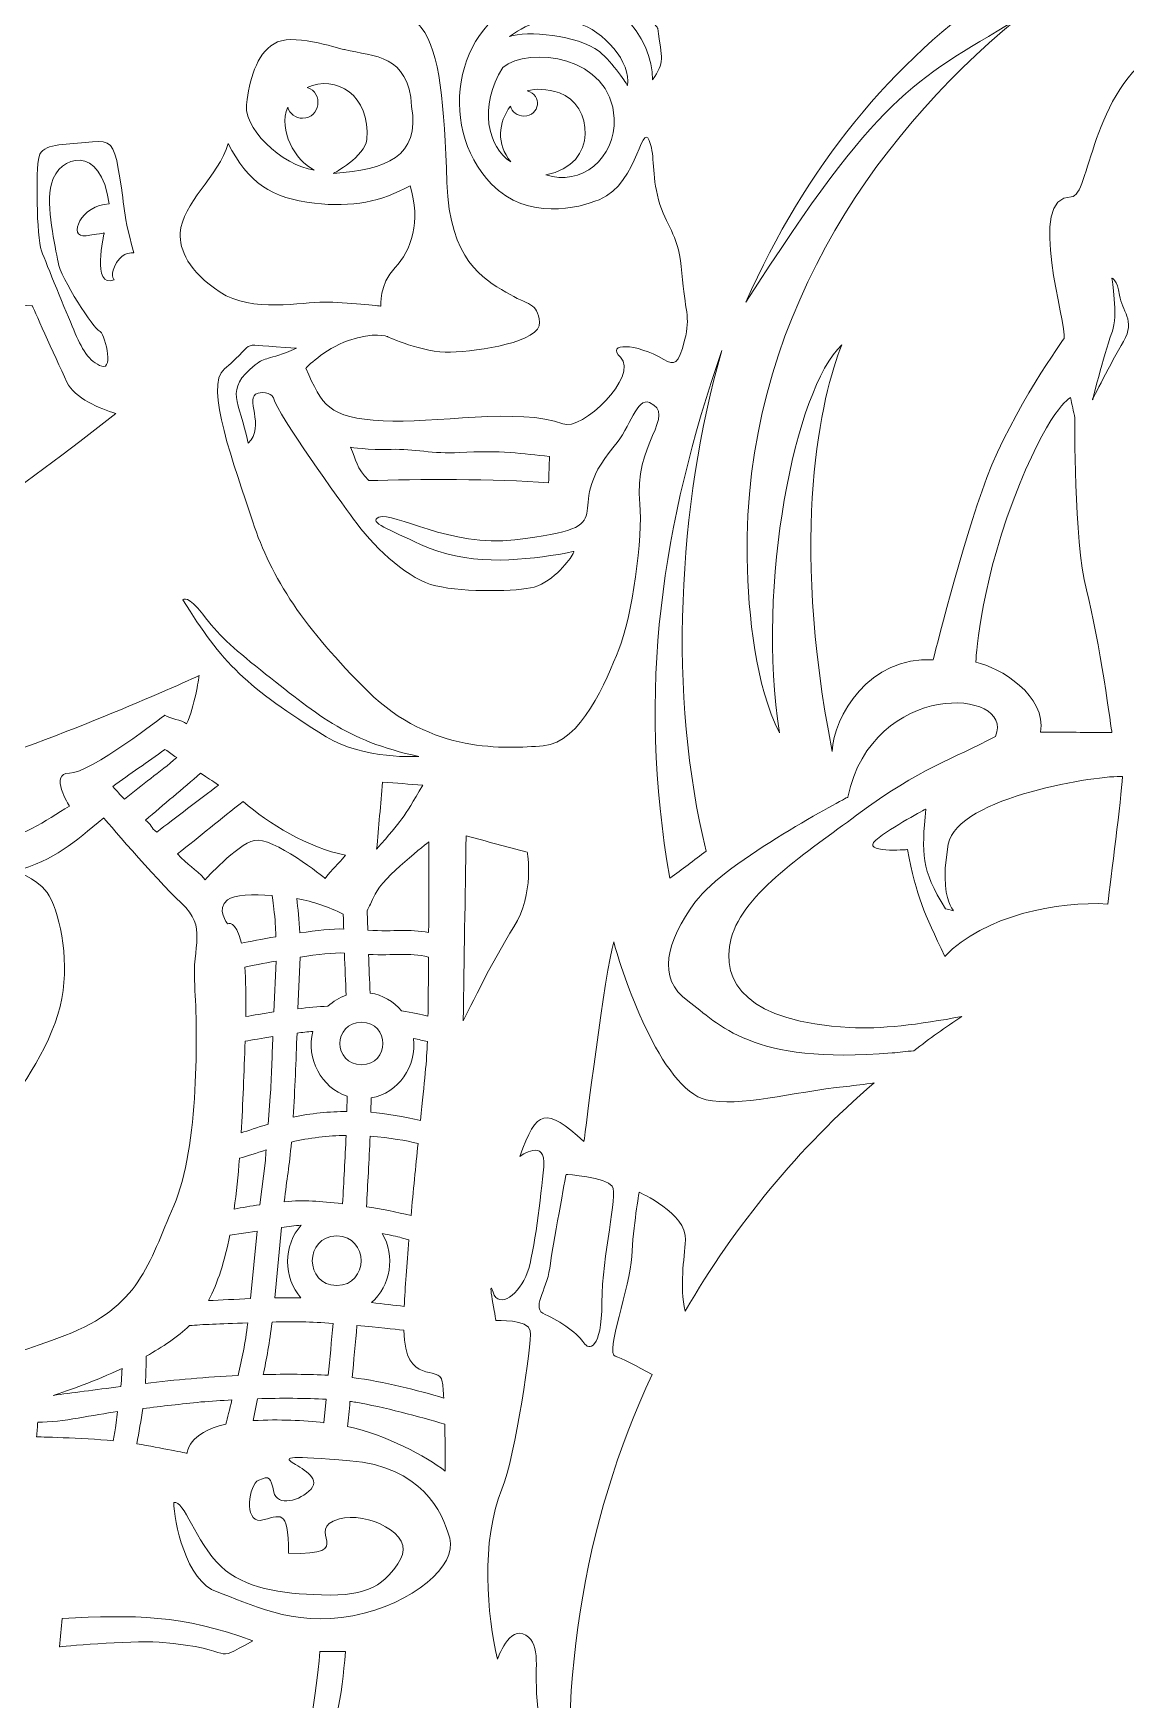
# Model space of a CAD drawing. Header units: inches. Extents: x 50 to 350, y -350 to -50.
# Drawn here: x 118.6 to 181.6, y -197.3 to -101.1 of the extents above; entities that cross this region are included whole.
import ezdxf

# ---------------------------------------------------------------- set-up
doc = ezdxf.new("R2010")
doc.units = ezdxf.units.IN
doc.header["$MEASUREMENT"] = 0
doc.layers.add('Layer 1', color=7, linetype='Continuous')

msp = doc.modelspace()

# ---------------------------------------------------------------- linework, layer by layer
at = {"layer": 'Layer 1', "lineweight": 0}
for points, knots in [([(350.001, -200), (350.001, -282.843), (282.843, -350.001), (200, -350.001), (117.158, -350.001), (50, -282.843), (50, -200), (50, -117.158), (117.158, -50), (200, -50), (282.843, -50), (350.001, -117.158), (350.001, -200)], [0, 0, 0, 0, 1, 1, 1, 2, 2, 2, 3, 3, 3, 4, 4, 4, 4]), ([(320.411, -122.268), (325.828, -122.268), (330.222, -126.99), (330.222, -132.811), (330.222, -137.591), (327.26, -141.628), (323.201, -142.92), (322.198, -145.036), (321.827, -146.287), (321.353, -147.726), (325.297, -148.286), (327.494, -148.286), (327.494, -148.286), (327.321, -150.582), (327.15, -152.879), (326.977, -155.175), (326.977, -155.175), (323.875, -154.754), (320.217, -154.077), (317.389, -168.073), (330.047, -175.517), (322.285, -187.649), (330.547, -195.985), (339.351, -213.693), (346.107, -229.363), (345.009, -234.853), (343.303, -236.687), (339.087, -240.176), (339.087, -240.176), (338.57, -243.963), (338.398, -247.319), (338.085, -253.433), (336.941, -259.108), (334.295, -264.596), (331.557, -270.277), (328.481, -275.73), (325.059, -280.999), (324.94, -278.994), (324.646, -277.055), (324.542, -276.065), (324.37, -274.429), (323.423, -275.376), (321.272, -276.581), (319.12, -277.785), (319.464, -278.216), (319.464, -278.216), (319.464, -278.216), (319.55, -281.572), (319.378, -288.027), (319.367, -288.451), (319.382, -288.802), (319.418, -289.093), (292.267, -325.414), (248.93, -348.932), (200.104, -348.932), (131.182, -348.932), (73.191, -302.075), (56.232, -238.489), (59.638, -233.878), (67.193, -226.172), (69.598, -226.601), (68.374, -223.839), (65.854, -215.648), (66.177, -209.528), (64.674, -206.102), (62.79, -204.965), (62.364, -202.535), (64.052, -201.874), (65.929, -202.198), (69.455, -202.499), (72.069, -196.426), (76.895, -191.827), (77.937, -191.343), (76.388, -188.587), (72.082, -185.832), (76.388, -174.292), (80.22, -164.023), (84.733, -156.754), (85.195, -148.116), (79.579, -148.152), (76.388, -148.63), (76.388, -148.63), (75.814, -145.588), (75.24, -142.545), (74.665, -139.502), (74.665, -139.502), (78.301, -141.082), (84.783, -140.834), (84.557, -139.074), (84.285, -137.604), (84.004, -136.391), (78.807, -136.144), (74.665, -131.887), (74.665, -126.672), (74.665, -121.298), (79.062, -116.941), (84.481, -116.941), (94.709, -116.941), (98.048, -130.593), (89.046, -135.288), (89.021, -136.746), (89.007, -138.563), (89.036, -140.434), (101.386, -138.61), (112.235, -131.75), (123.33, -123.028), (122.449, -122.752), (120.941, -122.14), (120.507, -121.211), (119.773, -119.639), (118.515, -116.808), (118.515, -116.808), (116.768, -116.669), (115.365, -116.615), (113.618, -116.475), (113.618, -116.475), (112.046, -117.733), (111.102, -117.418), (110.167, -117.107), (108.812, -115.741), (107.119, -115.322), (107.119, -115.322), (104.708, -115.112), (104.079, -114.798), (103.3, -114.408), (102.573, -112.711), (101.458, -112.282), (101.458, -112.282), (98.943, -111.967), (98.733, -111.339), (98.523, -110.71), (98.208, -108.194), (98.208, -108.194), (98.208, -108.194), (94.758, -104.841), (95.806, -104.002), (96.855, -103.164), (98.733, -103.267), (98.733, -103.267), (99.152, -102.533), (99.571, -101.8), (99.991, -101.066), (99.571, -100.092), (96.874, -94.937), (103.24, -96.558), (103.904, -95.894), (104.568, -95.23), (105.232, -94.566), (104.227, -88.901), (107.851, -89.87), (109.32, -89.849), (110.578, -88.941), (111.836, -88.032), (113.094, -87.124), (113.599, -82.681), (119.716, -84.242), (119.559, -84.137), (119.794, -83.981), (120.029, -83.824), (120.264, -83.667), (119.877, -83.332), (116.325, -82.538), (114.836, -83.272), (117.946, -80.197), (118.811, -79.162), (121.375, -76.117), (123.508, -73.584), (126.26, -70.29), (130.009, -68.648), (133.057, -67.312), (136.573, -70.036), (137.938, -71.19), (140.174, -70.422), (142.41, -69.653), (144.647, -68.884), (145.922, -65.908), (148.364, -66.107), (146.533, -68.36), (147.547, -68.15), (148.56, -67.941), (149.573, -67.731), (151.15, -65.152), (152.439, -66.167), (151.356, -67.521), (152.159, -67.487), (152.963, -67.452), (153.766, -67.416), (153.766, -67.416), (154.5, -66.788), (155.129, -66.997), (155.758, -67.207), (155.024, -67.836), (155.024, -67.836), (158.899, -68.678), (161.986, -72.309), (161.724, -78.332), (161.599, -81.215), (161.896, -83.273), (161.681, -85.13), (162.197, -84.456), (162.358, -84.23), (162.776, -83.632), (171.216, -71.576), (186.784, -59.761), (205.73, -59.934), (226.07, -60.119), (228.808, -60.967), (249.647, -77.845), (254.066, -81.424), (257.926, -85.561), (261.401, -89.944), (261.847, -89.205), (262.661, -88.14), (264.134, -86.63), (267.973, -82.69), (271.933, -81.753), (275.519, -81.107), (281.48, -80.033), (289.979, -81.324), (294.194, -85.588), (296.236, -87.654), (298.761, -92.681), (299.24, -94.675), (299.912, -97.473), (302.669, -101.005), (301.963, -102.993), (306.277, -110.169), (304.107, -108.027), (303.928, -111.502), (303.841, -113.184), (302.92, -116.36), (301.597, -117.285), (300.273, -118.21), (299.53, -117.808), (299.933, -118.463), (300.336, -119.117), (299.131, -120.057), (297.764, -121.339), (296.607, -122.424), (294.448, -123.275), (293.81, -123.511), (294.198, -124.262), (294.255, -124.702), (296.512, -124.654), (298.532, -124.611), (299.349, -124.267), (298.919, -125.169), (298.489, -126.072), (297.113, -128.952), (296.082, -129.769), (295.051, -130.585), (295.266, -131.746), (294.621, -131.531), (293.976, -131.316), (292.515, -129.253), (292.945, -130.413), (293.366, -131.552), (292.795, -131.615), (293.91, -133.686), (306.161, -141.595), (312.959, -145.744), (317.891, -147.09), (318.202, -145.937), (318.378, -144.393), (318.241, -143.095), (313.867, -142.033), (310.599, -137.832), (310.599, -132.811), (310.599, -126.99), (314.993, -122.268), (320.411, -122.268), (320.411, -122.268), (320.411, -122.268), (320.411, -122.268)], [0, 0, 0, 0, 1, 1, 1, 2, 2, 2, 3, 3, 3, 4, 4, 4, 5, 5, 5, 6, 6, 6, 7, 7, 7, 8, 8, 8, 9, 9, 9, 10, 10, 10, 11, 11, 11, 12, 12, 12, 13, 13, 13, 14, 14, 14, 15, 15, 15, 16, 16, 16, 17, 17, 17, 18, 18, 18, 19, 19, 19, 20, 20, 20, 21, 21, 21, 22, 22, 22, 23, 23, 23, 24, 24, 24, 25, 25, 25, 26, 26, 26, 27, 27, 27, 28, 28, 28, 29, 29, 29, 30, 30, 30, 31, 31, 31, 32, 32, 32, 33, 33, 33, 34, 34, 34, 35, 35, 35, 36, 36, 36, 37, 37, 37, 38, 38, 38, 39, 39, 39, 40, 40, 40, 41, 41, 41, 42, 42, 42, 43, 43, 43, 44, 44, 44, 45, 45, 45, 46, 46, 46, 47, 47, 47, 48, 48, 48, 49, 49, 49, 50, 50, 50, 51, 51, 51, 52, 52, 52, 53, 53, 53, 54, 54, 54, 55, 55, 55, 56, 56, 56, 57, 57, 57, 58, 58, 58, 59, 59, 59, 60, 60, 60, 61, 61, 61, 62, 62, 62, 63, 63, 63, 64, 64, 64, 65, 65, 65, 66, 66, 66, 67, 67, 67, 68, 68, 68, 69, 69, 69, 70, 70, 70, 71, 71, 71, 72, 72, 72, 73, 73, 73, 74, 74, 74, 75, 75, 75, 76, 76, 76, 77, 77, 77, 78, 78, 78, 79, 79, 79, 80, 80, 80, 81, 81, 81, 82, 82, 82, 83, 83, 83, 84, 84, 84, 85, 85, 85, 86, 86, 86, 87, 87, 87, 88, 88, 88, 89, 89, 89, 90, 90, 90, 91, 91, 91, 91]), ([(148.828, -89.851), (150.556, -90.113), (150.66, -90.846), (151.655, -92.312), (152.65, -93.778), (152.65, -94.772), (153.487, -95.715), (154.325, -96.657), (154.744, -97.599), (154.744, -97.599), (154.674, -98.018), (154.776, -97.749), (154.706, -98.168), (154.706, -98.168), (153.97, -97.413), (152.818, -96.209), (151.666, -95.004), (148.88, -94.511), (147.938, -94.772), (146.995, -95.034), (145.216, -95.558), (144.902, -95.767), (144.587, -95.977), (144.483, -97.285), (145.268, -97.076), (146.053, -96.867), (147.319, -96.993), (148.419, -97.045), (149.518, -97.098), (151.027, -97.24), (152.336, -98.34), (153.644, -99.439), (154.611, -100.797), (154.611, -100.797), (154.855, -102.581), (155.012, -102.737), (154.308, -103.77), (154.311, -101.38), (152.05, -98.021), (147.741, -98.935), (142.941, -99.953), (141.723, -106.388), (145.018, -109.785), (147.101, -111.932), (150.038, -111.172), (151.227, -110.685), (153.586, -109.721), (153.678, -105.69), (154.21, -107.554), (154.42, -108.286), (154.263, -109.49), (154.734, -110.957), (155.206, -112.422), (155.843, -112.729), (156, -114.928), (156.157, -117.127), (156.524, -117.389), (156.157, -118.802), (155.791, -120.216), (155.581, -120.268), (154.953, -119.902), (153.32, -118.949), (151.604, -118.938), (152.448, -119.782), (153.538, -120.872), (150.233, -124.068), (149.125, -123.625), (146.696, -122.653), (141.537, -123.623), (138.765, -123.456), (135.538, -123.262), (135.258, -122.565), (134.301, -120.413), (134.301, -120.413), (135.3, -119.335), (136.766, -118.812), (138.231, -118.288), (139.014, -118.589), (139.014, -118.589), (139.014, -118.589), (141.027, -119.535), (142.65, -119.483), (144.273, -119.431), (147.886, -118.907), (147.781, -117.755), (147.676, -116.603), (147.153, -116.813), (145.844, -116.027), (144.535, -115.242), (142.598, -114.195), (142.441, -109.693), (142.284, -105.191), (142.061, -102.171), (140.962, -100.758), (138.907, -98.116), (136.85, -97.134), (134.027, -98.264), (133.242, -98.578), (132.823, -98.944), (132.823, -98.944), (133.222, -97.028), (135.278, -97.363), (136.944, -95.244), (137.52, -94.511), (137.677, -94.196), (138.358, -94.301), (139.038, -94.406), (139.718, -95.191), (140.242, -95.139), (140.765, -95.087), (141.289, -93.883), (140.242, -93.464), (138.47, -92.755), (135.067, -91.638), (133.279, -92.731), (132.337, -93.307), (131.185, -94.092), (131.185, -94.092), (131.185, -94.092), (129.981, -94.144), (130.714, -92.888), (131.447, -91.631), (131.08, -90.794), (132.128, -90.794), (133.174, -90.794), (134.169, -90.479), (136.473, -91.212), (138.776, -91.945), (139.509, -92.574), (141.499, -92.26), (144.749, -91.746), (146.769, -90.099), (148.828, -89.851), (148.828, -89.851), (148.828, -89.851), (148.828, -89.851)], [0, 0, 0, 0, 1, 1, 1, 2, 2, 2, 3, 3, 3, 4, 4, 4, 5, 5, 5, 6, 6, 6, 7, 7, 7, 8, 8, 8, 9, 9, 9, 10, 10, 10, 11, 11, 11, 12, 12, 12, 13, 13, 13, 14, 14, 14, 15, 15, 15, 16, 16, 16, 17, 17, 17, 18, 18, 18, 19, 19, 19, 20, 20, 20, 21, 21, 21, 22, 22, 22, 23, 23, 23, 24, 24, 24, 25, 25, 25, 26, 26, 26, 27, 27, 27, 28, 28, 28, 29, 29, 29, 30, 30, 30, 31, 31, 31, 32, 32, 32, 33, 33, 33, 34, 34, 34, 35, 35, 35, 36, 36, 36, 37, 37, 37, 38, 38, 38, 39, 39, 39, 40, 40, 40, 41, 41, 41, 42, 42, 42, 43, 43, 43, 44, 44, 44, 45, 45, 45, 45]), ([(159.696, -116.593), (166.545, -101.059), (179.779, -91.905), (196.417, -92.093), (216.351, -92.318), (233.721, -107.734), (239.757, -128.617), (237.507, -127.415), (236.651, -127.349), (234.676, -127.8), (233.156, -117.488), (226.009, -107.522), (217.626, -102.606), (217.626, -102.606), (215.177, -100.884), (219.807, -105.107), (225.116, -109.952), (231.849, -119.889), (231.742, -129.881), (229.996, -129.893), (228.027, -131.144), (226.114, -133.468), (224.941, -133.889), (225.574, -133.535), (224.4, -133.957), (224.4, -133.957), (223.764, -132.785), (223.257, -131.605), (222.751, -130.426), (221.597, -128.343), (218.606, -128.571), (215.615, -128.797), (214.428, -129.604), (214.428, -129.604), (214.428, -129.604), (214.149, -125.727), (213.786, -123.376), (213.259, -119.968), (212.322, -117.832), (212.579, -115.313), (212.65, -114.621), (212.65, -106.264), (210.197, -107.595), (210.197, -107.595), (210.219, -105.64), (210.101, -104.596), (209.982, -103.551), (210.394, -101.601), (209.102, -100.934), (207.81, -100.268), (203.952, -100.591), (203.952, -100.591), (202.532, -98.4), (198.272, -98.298), (193.709, -98.65), (189.288, -98.991), (186.642, -100.182), (183.633, -101.972), (179.575, -104.389), (179.541, -110.53), (178.47, -110.518), (175.819, -110.488), (178.252, -117.964), (178.059, -118.69), (178.059, -118.69), (175.071, -122.827), (173.598, -126.721), (172.125, -130.615), (170.501, -137.246), (170.501, -137.246), (166.831, -136.988), (164.715, -140.546), (164.672, -142.523), (162.177, -129.838), (164.052, -121.994), (165.222, -119.06), (162.516, -121.635), (160.286, -132.924), (161.624, -141.46), (160.263, -138.74), (159.824, -134.749), (159.765, -131.357), (159.536, -118.046), (166.869, -107.208), (175.295, -100.302), (169.199, -103.953), (167.429, -104.561), (159.696, -116.593), (159.696, -116.593), (159.696, -116.593), (159.696, -116.593)], [0, 0, 0, 0, 1, 1, 1, 2, 2, 2, 3, 3, 3, 4, 4, 4, 5, 5, 5, 6, 6, 6, 7, 7, 7, 8, 8, 8, 9, 9, 9, 10, 10, 10, 11, 11, 11, 12, 12, 12, 13, 13, 13, 14, 14, 14, 15, 15, 15, 16, 16, 16, 17, 17, 17, 18, 18, 18, 19, 19, 19, 20, 20, 20, 21, 21, 21, 22, 22, 22, 23, 23, 23, 24, 24, 24, 25, 25, 25, 26, 26, 26, 27, 27, 27, 28, 28, 28, 29, 29, 29, 30, 30, 30, 30]), ([(146.053, -101.268), (147.024, -100.928), (149.976, -101.152), (151.236, -102.141), (152.021, -102.757), (152.859, -104.091), (152.859, -104.091), (153.102, -102.781), (151.478, -100.913), (149.97, -100.491), (148.424, -100.058), (147.26, -100.396), (146.053, -101.268), (146.053, -101.268), (146.053, -101.268), (146.053, -101.268)], [0, 0, 0, 0, 1, 1, 1, 2, 2, 2, 3, 3, 3, 4, 4, 4, 5, 5, 5, 5]), ([(136.525, -102.018), (138.262, -102.453), (140.215, -102.268), (140.405, -105.303), (140.908, -108.211), (138.92, -108.964), (135.903, -109.169), (135.903, -109.169), (137.713, -108.191), (137.811, -107.212), (138.067, -104.659), (136.001, -103.436), (134.375, -104.215), (135.332, -104.499), (135.145, -105.988), (134.116, -105.988), (133.711, -105.988), (133.367, -105.721), (133.252, -105.353), (132.705, -106.676), (133.655, -108.413), (134.777, -108.974), (132.975, -108.73), (130.495, -106.511), (130.911, -104.912), (131.107, -103.542), (131.547, -102.074), (132.673, -101.584), (133.798, -101.095), (136.476, -102.067), (136.525, -102.018), (136.525, -102.018), (136.525, -102.018), (136.525, -102.018)], [0, 0, 0, 0, 1, 1, 1, 2, 2, 2, 3, 3, 3, 4, 4, 4, 5, 5, 5, 6, 6, 6, 7, 7, 7, 8, 8, 8, 9, 9, 9, 10, 10, 10, 11, 11, 11, 11]), ([(145.668, -103.056), (147.134, -101.804), (151.922, -102.366), (152.095, -105.991), (152.206, -108.313), (150.154, -109.928), (148.151, -109.257), (151.265, -108.675), (150.826, -105.149), (148.928, -104.524), (148.199, -104.283), (147.564, -104.251), (147.069, -104.411), (147.966, -104.617), (147.809, -105.858), (146.879, -105.858), (146.503, -105.858), (146.189, -105.616), (146.107, -105.291), (145.408, -106.203), (145.273, -107.496), (146.127, -108.493), (144.796, -107.67), (144.253, -105.308), (145.668, -103.056), (145.668, -103.056), (145.668, -103.056), (145.668, -103.056)], [0, 0, 0, 0, 1, 1, 1, 2, 2, 2, 3, 3, 3, 4, 4, 4, 5, 5, 5, 6, 6, 6, 7, 7, 7, 8, 8, 8, 9, 9, 9, 9]), ([(124.381, -113.747), (123.604, -111.061), (123.932, -111.063), (123.384, -108.432), (123.145, -107.288), (122.764, -107.241), (121.572, -107.384), (120.381, -107.527), (119.093, -107.431), (118.903, -108.194), (118.712, -108.957), (118.759, -112.818), (119.046, -113.628), (119.332, -114.439), (120.476, -117.156), (120.905, -118.205), (121.334, -119.254), (121.81, -120.064), (122.526, -120.302), (123.241, -120.541), (122.668, -118.3), (122.382, -118.252), (122.096, -118.205), (120.142, -115.201), (119.999, -114.296), (119.856, -113.39), (119.284, -111.054), (119.618, -109.767), (120.052, -108.091), (122.502, -107.436), (122.951, -110.934), (121.362, -110.934), (120.478, -112.933), (121.626, -112.769), (122.627, -112.626), (122.665, -112.603), (122.665, -112.603), (122.655, -112.657), (121.912, -115.844), (123.237, -115.314), (123.237, -115.314), (122.951, -114.986), (123.38, -114.318), (123.809, -113.651), (124.238, -113.794), (124.381, -113.747), (124.381, -113.747), (124.381, -113.747), (124.381, -113.747)], [0, 0, 0, 0, 1, 1, 1, 2, 2, 2, 3, 3, 3, 4, 4, 4, 5, 5, 5, 6, 6, 6, 7, 7, 7, 8, 8, 8, 9, 9, 9, 10, 10, 10, 11, 11, 11, 12, 12, 12, 13, 13, 13, 14, 14, 14, 15, 15, 15, 16, 16, 16, 16]), ([(140.312, -109.877), (140.962, -111.94), (140.394, -113.608), (139.448, -114.607), (138.505, -115.601), (138.628, -116.824), (138.628, -116.824), (138.628, -116.824), (136.621, -116.596), (135.364, -116.596), (134.107, -116.596), (131.187, -117.224), (129.355, -116.021), (127.522, -114.816), (126.997, -113.567), (127.049, -112.625), (127.147, -110.877), (129.262, -109.364), (129.824, -107.435), (130.924, -109.698), (132.34, -110.609), (134.797, -110.891), (136.966, -111.14), (138.673, -110.799), (140.312, -109.877), (140.312, -109.877), (140.312, -109.877), (140.312, -109.877)], [0, 0, 0, 0, 1, 1, 1, 2, 2, 2, 3, 3, 3, 4, 4, 4, 5, 5, 5, 6, 6, 6, 7, 7, 7, 8, 8, 8, 9, 9, 9, 9]), ([(179.69, -122.232), (179.69, -122.232), (180.752, -120.095), (181.479, -118.867), (182.207, -117.638), (181.369, -117.107), (181.25, -116.195), (181.13, -115.282), (180.807, -115.213), (180.807, -115.213), (180.807, -115.213), (181.171, -117.431), (180.837, -118.273), (180.503, -119.116), (179.69, -122.232), (179.69, -122.232), (179.69, -122.232), (179.69, -122.232), (179.69, -122.232)], [0, 0, 0, 0, 1, 1, 1, 2, 2, 2, 3, 3, 3, 4, 4, 4, 5, 5, 5, 6, 6, 6, 6]), ([(132.432, -122.117), (132.688, -123.138), (136.326, -128.103), (137.048, -129.116), (138.095, -130.582), (139.98, -132.414), (141.499, -132.885), (143.017, -133.356), (146.106, -133.304), (147.257, -133.094), (148.409, -132.885), (149.456, -131.576), (149.666, -131.21), (149.875, -130.844), (149.875, -131), (148.88, -131.157), (146.493, -131.534), (143.557, -131.821), (140.922, -130.582), (139.143, -129.744), (137.834, -129.273), (138.515, -129.011), (139.367, -128.683), (142.643, -130.764), (146.367, -130.32), (153.146, -129.513), (148.723, -128.849), (152.092, -124.918), (153.035, -123.818), (153.398, -122.079), (154.13, -122.393), (155.759, -123.091), (153.164, -124.827), (153.569, -128.263), (153.778, -130.043), (153.098, -134.859), (152.365, -136.639), (151.632, -138.419), (150.189, -142.047), (147.99, -142.204), (145.791, -142.361), (141.551, -142.675), (137.886, -139.063), (134.222, -135.45), (132.285, -132.519), (131.237, -129.273), (130.19, -126.027), (128.401, -121.436), (129.605, -120.442), (131.745, -118.675), (130.009, -119.069), (133.753, -119.256), (132.022, -120.025), (131.996, -119.709), (131.37, -120.221), (129.552, -121.708), (130.463, -122.219), (130.966, -124.734), (132.033, -123.774), (130.671, -122.056), (131.542, -121.855), (132.223, -121.698), (132.432, -122.117), (132.432, -122.117), (132.432, -122.117), (132.432, -122.117), (132.432, -122.117)], [0, 0, 0, 0, 1, 1, 1, 2, 2, 2, 3, 3, 3, 4, 4, 4, 5, 5, 5, 6, 6, 6, 7, 7, 7, 8, 8, 8, 9, 9, 9, 10, 10, 10, 11, 11, 11, 12, 12, 12, 13, 13, 13, 14, 14, 14, 15, 15, 15, 16, 16, 16, 17, 17, 17, 18, 18, 18, 19, 19, 19, 20, 20, 20, 21, 21, 21, 22, 22, 22, 22]), ([(155.312, -149.85), (153.353, -138.994), (154.894, -129.287), (158.306, -119.385), (155.743, -128.364), (155.19, -139.319), (157.399, -148.282), (156.703, -148.805), (156.007, -149.327), (155.312, -149.85), (155.312, -149.85), (155.312, -149.85), (155.312, -149.85)], [0, 0, 0, 0, 1, 1, 1, 2, 2, 2, 3, 3, 3, 4, 4, 4, 4]), ([(180.81, -141.428), (180.81, -141.428), (180.09, -136.075), (179.343, -133.199), (178.596, -130.323), (178.675, -123.284), (178.675, -123.284), (178.593, -122.892), (178.51, -122.5), (178.428, -122.108), (178.428, -122.108), (177.122, -122.745), (175.113, -128.067), (173.104, -133.389), (172.962, -137.385), (172.962, -137.385), (174.323, -137.649), (177.089, -139.341), (176.688, -141.417), (178.334, -141.392), (179.164, -141.453), (180.81, -141.428), (180.81, -141.428), (180.81, -141.428), (180.81, -141.428)], [0, 0, 0, 0, 1, 1, 1, 2, 2, 2, 3, 3, 3, 4, 4, 4, 5, 5, 5, 6, 6, 6, 7, 7, 7, 8, 8, 8, 8]), ([(148.357, -125.508), (148.341, -126.013), (148.326, -126.517), (148.309, -127.022), (145.251, -126.783), (140.677, -126.811), (137.925, -126.9), (137.191, -126.139), (137.235, -125.738), (136.884, -124.974), (136.884, -124.974), (137.898, -125.141), (139.223, -125.096), (140.548, -125.05), (141.636, -125.371), (143.151, -125.279), (145.537, -125.134), (146.846, -125.346), (148.357, -125.508), (148.357, -125.508), (148.357, -125.508), (148.357, -125.508)], [0, 0, 0, 0, 1, 1, 1, 2, 2, 2, 3, 3, 3, 4, 4, 4, 5, 5, 5, 6, 6, 6, 7, 7, 7, 7]), ([(140.818, -142.819), (140.818, -142.819), (137.624, -143.017), (135.478, -141.682), (130.89, -138.83), (129.441, -137.424), (127.206, -133.773), (127.206, -133.773), (127.52, -133.476), (128.358, -134.613), (129.196, -135.75), (130.063, -136.541), (131.686, -137.827), (134.863, -140.343), (136.554, -141.897), (140.818, -142.819), (140.818, -142.819), (140.818, -142.819), (140.818, -142.819)], [0, 0, 0, 0, 1, 1, 1, 2, 2, 2, 3, 3, 3, 4, 4, 4, 5, 5, 5, 6, 6, 6, 6]), ([(113.959, -149.844), (113.221, -147.527), (112.962, -146.388), (112.711, -144.073), (118.958, -142.242), (126.277, -139.015), (128.139, -138.149), (128.106, -138.349), (127.887, -139.952), (127.419, -140.93), (127.116, -140.705), (126.469, -140.653), (126.165, -140.428), (126.165, -140.428), (121.862, -143.784), (120.657, -143.784), (119.452, -143.784), (120.657, -145.678), (120.657, -145.678), (119.275, -146.517), (117.876, -147.611), (115.751, -147.744), (115.636, -148.432), (115.522, -149.12), (115.407, -149.809), (115.407, -149.809), (114.876, -149.791), (113.959, -149.844), (113.959, -149.844), (113.959, -149.844), (113.959, -149.844)], [0, 0, 0, 0, 1, 1, 1, 2, 2, 2, 3, 3, 3, 4, 4, 4, 5, 5, 5, 6, 6, 6, 7, 7, 7, 8, 8, 8, 9, 9, 9, 10, 10, 10, 10]), ([(174.101, -141.658), (175.216, -138.87), (167.018, -138.372), (165.566, -145.167), (165.566, -145.167), (158.508, -148.867), (156.793, -151.194), (155.078, -153.521), (154.535, -155.601), (156.339, -156.925), (158.143, -158.249), (159.936, -160.616), (168.129, -159.926), (168.534, -159.892), (168.953, -159.849), (169.385, -159.797), (170.284, -159.109), (171.208, -158.45), (172.154, -157.822), (169.689, -158.292), (167.425, -158.562), (165.677, -158.465), (159.833, -158.138), (158.169, -155.903), (158.848, -153.304), (159.527, -150.704), (163.322, -148.27), (166.074, -146.215), (169.846, -143.398), (171.599, -143.017), (174.101, -141.658), (174.101, -141.658), (174.101, -141.658), (174.101, -141.658)], [0, 0, 0, 0, 1, 1, 1, 2, 2, 2, 3, 3, 3, 4, 4, 4, 5, 5, 5, 6, 6, 6, 7, 7, 7, 8, 8, 8, 9, 9, 9, 10, 10, 10, 11, 11, 11, 11]), ([(123.842, -145.291), (124.846, -144.43), (125.85, -143.742), (126.854, -142.881), (126.538, -142.709), (126.481, -142.58), (126.165, -142.408), (125.161, -143.125), (124.157, -143.842), (123.153, -144.559), (123.469, -144.875), (123.526, -144.975), (123.842, -145.291), (123.842, -145.291), (123.842, -145.291), (123.842, -145.291)], [0, 0, 0, 0, 1, 1, 1, 2, 2, 2, 3, 3, 3, 4, 4, 4, 5, 5, 5, 5]), ([(128.23, -143.784), (128.632, -144.071), (128.861, -144.186), (129.263, -144.473), (128.173, -145.305), (126.782, -146.352), (125.692, -147.184), (125.348, -146.954), (125.39, -146.725), (125.046, -146.495), (126.079, -145.606), (127.197, -144.674), (128.23, -143.784), (128.23, -143.784), (128.23, -143.784), (128.23, -143.784)], [0, 0, 0, 0, 1, 1, 1, 2, 2, 2, 3, 3, 3, 4, 4, 4, 5, 5, 5, 5]), ([(180.569, -151.333), (180.756, -149.874), (181.342, -145.278), (181.419, -143.978), (180.258, -143.875), (171.862, -145.117), (171.37, -147.886), (170.626, -152.074), (172.444, -151.839), (171.211, -151.618), (169.766, -149.24), (169.841, -148.506), (170.074, -145.854), (170.074, -145.854), (168.114, -146.875), (167.195, -147.647), (166.277, -148.419), (169.008, -148.189), (169.008, -148.189), (169.569, -150.967), (169.942, -151.8), (171.18, -154.356), (173.413, -151.982), (177.747, -151.159), (180.569, -151.333), (180.569, -151.333), (180.569, -151.333), (180.569, -151.333)], [0, 0, 0, 0, 1, 1, 1, 2, 2, 2, 3, 3, 3, 4, 4, 4, 5, 5, 5, 6, 6, 6, 7, 7, 7, 8, 8, 8, 9, 9, 9, 9]), ([(138.73, -144.301), (139.505, -144.358), (140.28, -144.416), (141.054, -144.473), (139.875, -146.469), (139.9, -146.407), (138.386, -148.174), (138.501, -146.883), (138.616, -145.592), (138.73, -144.301), (138.73, -144.301), (138.73, -144.301), (138.73, -144.301)], [0, 0, 0, 0, 1, 1, 1, 2, 2, 2, 3, 3, 3, 4, 4, 4, 4]), ([(136.579, -148.518), (134.443, -148.091), (132.148, -146.689), (130.683, -145.419), (129.392, -146.395), (128.187, -147.456), (126.896, -148.431), (127.499, -149.149), (127.886, -149.221), (128.489, -149.938), (128.489, -149.938), (130.296, -147.916), (131.329, -147.658), (132.362, -147.399), (135.417, -149.852), (135.417, -149.852), (135.847, -149.279), (136.148, -149.092), (136.579, -148.518), (136.579, -148.518), (136.579, -148.518), (136.579, -148.518)], [0, 0, 0, 0, 1, 1, 1, 2, 2, 2, 3, 3, 3, 4, 4, 4, 5, 5, 5, 6, 6, 6, 7, 7, 7, 7]), ([(117.472, -149.465), (119.912, -148.753), (120.855, -147.814), (122.637, -146.366), (122.637, -146.366), (125.563, -149.809), (127.112, -151.272), (128.661, -152.735), (127.714, -153.596), (127.886, -156.092), (128.059, -158.587), (128.145, -165.387), (126.681, -168.743), (125.218, -172.1), (124.702, -174.595), (120.399, -176.231), (116.096, -177.866), (114.46, -177.952), (114.46, -177.952), (114.46, -177.952), (115.149, -170.034), (114.718, -167.538), (114.288, -165.042), (114.202, -162.977), (114.202, -162.977), (114.202, -162.977), (115.579, -164.44), (116.698, -163.321), (117.817, -162.202), (119.796, -159.19), (120.227, -156.78), (120.657, -154.37), (120.054, -151.616), (119.366, -150.67), (118.677, -149.723), (117.472, -149.465), (117.472, -149.465), (117.472, -149.465), (117.472, -149.465), (117.472, -149.465)], [0, 0, 0, 0, 1, 1, 1, 2, 2, 2, 3, 3, 3, 4, 4, 4, 5, 5, 5, 6, 6, 6, 7, 7, 7, 8, 8, 8, 9, 9, 9, 10, 10, 10, 11, 11, 11, 12, 12, 12, 13, 13, 13, 13]), ([(141.386, -152.979), (141.398, -150.245), (141.398, -147.744), (141.398, -147.744), (141.398, -147.744), (138.73, -149.809), (138.3, -150.756), (138.083, -151.232), (137.937, -151.506), (137.842, -151.722), (137.842, -151.722), (137.871, -152.849), (137.871, -152.849), (139.46, -152.933), (140.242, -152.763), (141.386, -152.979), (141.386, -152.979), (141.386, -152.979), (141.386, -152.979)], [0, 0, 0, 0, 1, 1, 1, 2, 2, 2, 3, 3, 3, 4, 4, 4, 5, 5, 5, 6, 6, 6, 6]), ([(143.55, -147.399), (143.492, -150.956), (143.435, -154.514), (143.378, -158.071), (143.378, -158.071), (145.099, -154.542), (146.304, -152.649), (147.509, -150.756), (147.078, -148.346), (147.078, -148.346), (145.902, -148.03), (144.726, -147.715), (143.55, -147.399), (143.55, -147.399), (143.55, -147.399), (143.55, -147.399)], [0, 0, 0, 0, 1, 1, 1, 2, 2, 2, 3, 3, 3, 4, 4, 4, 5, 5, 5, 5]), ([(132.351, -150.843), (131.252, -150.764), (130.17, -150.807), (129.78, -151.1), (129.091, -151.616), (129.78, -152.477), (129.78, -152.477), (129.78, -152.477), (130.261, -152.189), (130.577, -153.593), (131.035, -153.501), (131.763, -153.359), (132.572, -153.219), (132.557, -152.861), (132.541, -152.552), (132.526, -152.28), (132.46, -151.618), (132.405, -151.188), (132.351, -150.843), (132.351, -150.843), (132.351, -150.843), (132.351, -150.843)], [0, 0, 0, 0, 1, 1, 1, 2, 2, 2, 3, 3, 3, 4, 4, 4, 5, 5, 5, 6, 6, 6, 7, 7, 7, 7]), ([(136.46, -151.919), (135.597, -151.503), (134.752, -151.194), (133.775, -151.016), (133.842, -151.561), (133.911, -152.247), (133.949, -152.999), (134.918, -152.858), (135.859, -152.758), (136.483, -152.776), (136.474, -152.464), (136.467, -152.175), (136.46, -151.919), (136.46, -151.919), (136.46, -151.919), (136.46, -151.919)], [0, 0, 0, 0, 1, 1, 1, 2, 2, 2, 3, 3, 3, 4, 4, 4, 5, 5, 5, 5]), ([(167.084, -161.662), (166.535, -161.736), (165.997, -161.804), (165.496, -161.858), (162.312, -162.202), (159.299, -163.063), (157.406, -162.633), (154.799, -162.04), (152.495, -155.249), (152.07, -153.51), (151.569, -155.18), (150.411, -164.6), (150.349, -165.042), (148.14, -163.044), (147.61, -163.139), (146.648, -165.903), (146.648, -165.903), (148.197, -164.784), (148.025, -166.505), (147.853, -168.227), (147.509, -171.411), (147.078, -172.616), (146.648, -173.821), (145.443, -174.767), (145.099, -173.735), (144.755, -172.702), (145.271, -175.37), (145.271, -175.37), (145.271, -175.37), (147.165, -175.284), (147.251, -175.972), (147.336, -176.661), (146.39, -183.202), (145.615, -185.095), (144.38, -188.115), (144.757, -192.408), (145.357, -194.906), (145.357, -194.906), (146.046, -192.927), (146.992, -193.529), (147.939, -194.132), (147.423, -195.337), (147.681, -197.747), (147.909, -199.876), (148.623, -203.821), (149.923, -206.747), (148.646, -197.12), (150.286, -186.962), (154.288, -178.476), (153.423, -178.015), (152.464, -177.523), (152.156, -177.435), (151.554, -177.263), (153.017, -173.391), (153.103, -171.669), (153.189, -169.948), (153.533, -167.968), (153.533, -167.968), (153.533, -167.968), (156.287, -169.173), (156.201, -170.723), (156.139, -171.848), (155.849, -173.384), (156.191, -174.832), (159.06, -169.846), (162.752, -165.394), (167.084, -161.662), (167.084, -161.662), (167.084, -161.662), (167.084, -161.662)], [0, 0, 0, 0, 1, 1, 1, 2, 2, 2, 3, 3, 3, 4, 4, 4, 5, 5, 5, 6, 6, 6, 7, 7, 7, 8, 8, 8, 9, 9, 9, 10, 10, 10, 11, 11, 11, 12, 12, 12, 13, 13, 13, 14, 14, 14, 15, 15, 15, 16, 16, 16, 17, 17, 17, 18, 18, 18, 19, 19, 19, 20, 20, 20, 21, 21, 21, 22, 22, 22, 23, 23, 23, 23]), ([(130.771, -154.969), (130.831, -155.697), (130.86, -156.633), (130.84, -157.834), (131.279, -157.753), (131.834, -157.656), (132.451, -157.564), (132.451, -157.564), (132.588, -154.623), (132.588, -154.623), (131.838, -154.756), (131.174, -154.887), (130.771, -154.969), (130.771, -154.969), (130.771, -154.969), (130.771, -154.969)], [0, 0, 0, 0, 1, 1, 1, 2, 2, 2, 3, 3, 3, 4, 4, 4, 5, 5, 5, 5]), ([(135.574, -157.231), (135.876, -156.948), (136.234, -156.729), (136.631, -156.593), (136.59, -155.822), (136.556, -154.973), (136.528, -154.165), (136.52, -154.165), (136.512, -154.164), (136.505, -154.164), (135.931, -154.134), (134.972, -154.242), (133.979, -154.392), (133.979, -154.392), (133.845, -157.379), (133.845, -157.379), (134.42, -157.313), (135.002, -157.26), (135.574, -157.231), (135.574, -157.231), (135.574, -157.231), (135.574, -157.231)], [0, 0, 0, 0, 1, 1, 1, 2, 2, 2, 3, 3, 3, 4, 4, 4, 5, 5, 5, 6, 6, 6, 7, 7, 7, 7]), ([(141.348, -157.8), (141.362, -156.833), (141.372, -155.629), (141.379, -154.393), (140.218, -154.122), (139.405, -154.316), (137.917, -154.24), (137.943, -154.982), (137.975, -155.757), (138.013, -156.47), (138.732, -156.582), (139.366, -156.96), (139.819, -157.504), (140.454, -157.6), (140.943, -157.7), (141.348, -157.8), (141.348, -157.8), (141.348, -157.8), (141.348, -157.8)], [0, 0, 0, 0, 1, 1, 1, 2, 2, 2, 3, 3, 3, 4, 4, 4, 5, 5, 5, 6, 6, 6, 6]), ([(137.507, -158.157), (139.157, -158.157), (139.156, -160.606), (137.507, -160.606), (135.857, -160.606), (135.857, -158.157), (137.507, -158.157), (137.507, -158.157), (137.507, -158.157), (137.507, -158.157)], [0, 0, 0, 0, 1, 1, 1, 2, 2, 2, 3, 3, 3, 3]), ([(130.798, -159.256), (130.733, -161.059), (130.67, -162.842), (130.569, -164.539), (130.978, -164.41), (131.481, -164.245), (132.119, -164.029), (132.119, -164.029), (132.249, -162.449), (132.249, -162.449), (132.308, -161.3), (132.354, -160.098), (132.397, -158.975), (131.759, -159.076), (131.202, -159.177), (130.798, -159.256), (130.798, -159.256), (130.798, -159.256), (130.798, -159.256)], [0, 0, 0, 0, 1, 1, 1, 2, 2, 2, 3, 3, 3, 4, 4, 4, 5, 5, 5, 6, 6, 6, 6]), ([(136.685, -162.427), (135.195, -161.94), (134.293, -160.242), (134.707, -158.683), (134.4, -158.71), (134.092, -158.744), (133.791, -158.78), (133.732, -160.339), (133.665, -162.071), (133.57, -163.628), (134.577, -163.416), (135.673, -163.313), (136.674, -163.301), (136.674, -163.301), (136.685, -162.427), (136.685, -162.427), (136.685, -162.427), (136.685, -162.427), (136.685, -162.427)], [0, 0, 0, 0, 1, 1, 1, 2, 2, 2, 3, 3, 3, 4, 4, 4, 5, 5, 5, 6, 6, 6, 6]), ([(140.912, -163.822), (141.143, -161.559), (141.279, -160.345), (141.317, -159.274), (141.084, -159.215), (140.811, -159.151), (140.51, -159.085), (140.718, -160.689), (139.627, -162.248), (138.07, -162.522), (138.07, -162.522), (138.058, -163.346), (138.058, -163.346), (138.874, -163.411), (140.007, -163.629), (140.912, -163.822), (140.912, -163.822), (140.912, -163.822), (140.912, -163.822)], [0, 0, 0, 0, 1, 1, 1, 2, 2, 2, 3, 3, 3, 4, 4, 4, 5, 5, 5, 6, 6, 6, 6]), ([(136.62, -164.69), (135.591, -164.705), (134.485, -164.822), (133.468, -165.074), (133.352, -166.485), (133.202, -167.177), (133.054, -168.516), (134.259, -168.403), (135.05, -168.479), (136.416, -168.628), (136.491, -167.394), (136.563, -166.036), (136.62, -164.69), (136.62, -164.69), (136.62, -164.69), (136.62, -164.69)], [0, 0, 0, 0, 1, 1, 1, 2, 2, 2, 3, 3, 3, 4, 4, 4, 5, 5, 5, 5]), ([(140.37, -169.312), (140.498, -167.916), (140.641, -166.483), (140.777, -165.149), (140.059, -164.981), (139.198, -164.83), (138.005, -164.735), (137.946, -166.139), (137.872, -167.543), (137.795, -168.801), (138.646, -168.923), (139.535, -169.115), (140.37, -169.312), (140.37, -169.312), (140.37, -169.312), (140.37, -169.312)], [0, 0, 0, 0, 1, 1, 1, 2, 2, 2, 3, 3, 3, 4, 4, 4, 5, 5, 5, 5]), ([(130.468, -166.008), (130.388, -167.029), (130.288, -168.01), (130.158, -168.936), (130.629, -168.852), (131.139, -168.766), (131.642, -168.692), (131.642, -168.692), (131.962, -166.129), (131.962, -166.129), (131.975, -165.93), (131.99, -165.73), (132.004, -165.529), (131.436, -165.714), (130.911, -165.876), (130.468, -166.008), (130.468, -166.008), (130.468, -166.008), (130.468, -166.008)], [0, 0, 0, 0, 1, 1, 1, 2, 2, 2, 3, 3, 3, 4, 4, 4, 5, 5, 5, 6, 6, 6, 6]), ([(149.316, -166.935), (149.316, -166.935), (148.542, -171.067), (148.37, -172.358), (148.197, -173.649), (147.251, -174.681), (148.111, -175.026), (148.972, -175.37), (150.091, -176.231), (150.349, -176.661), (150.607, -177.091), (151.382, -177.091), (151.382, -174.337), (151.382, -171.583), (152.328, -168.141), (151.984, -167.624), (151.64, -167.108), (149.316, -166.935), (149.316, -166.935), (149.316, -166.935), (149.316, -166.935), (149.316, -166.935)], [0, 0, 0, 0, 1, 1, 1, 2, 2, 2, 3, 3, 3, 4, 4, 4, 5, 5, 5, 6, 6, 6, 7, 7, 7, 7]), ([(129.906, -170.453), (129.618, -171.926), (129.225, -173.209), (128.675, -174.223), (129.397, -174.182), (130.243, -174.14), (131.113, -174.108), (131.113, -174.108), (131.491, -170.208), (131.491, -170.208), (131.491, -170.208), (129.906, -170.453), (129.906, -170.453), (129.906, -170.453), (129.906, -170.453), (129.906, -170.453)], [0, 0, 0, 0, 1, 1, 1, 2, 2, 2, 3, 3, 3, 4, 4, 4, 5, 5, 5, 5]), ([(134.014, -174.06), (133, -172.908), (132.976, -171.022), (134.039, -169.868), (133.661, -169.897), (133.284, -169.94), (132.902, -169.994), (132.902, -169.994), (132.51, -174.066), (132.51, -174.066), (133.038, -174.055), (133.526, -174.052), (134.014, -174.06), (134.014, -174.06), (134.014, -174.06), (134.014, -174.06)], [0, 0, 0, 0, 1, 1, 1, 2, 2, 2, 3, 3, 3, 4, 4, 4, 5, 5, 5, 5]), ([(136.079, -170.488), (137.955, -170.488), (137.955, -173.348), (136.079, -173.348), (134.203, -173.348), (134.203, -170.488), (136.079, -170.488), (136.079, -170.488), (136.079, -170.488), (136.079, -170.488)], [0, 0, 0, 0, 1, 1, 1, 2, 2, 2, 3, 3, 3, 3]), ([(139.979, -174.558), (140.025, -173.475), (140.122, -172.143), (140.244, -170.719), (140.107, -170.681), (139.967, -170.641), (139.826, -170.599), (139.555, -170.519), (139.165, -170.433), (138.705, -170.35), (139.48, -171.627), (139.185, -173.38), (138.085, -174.338), (138.775, -174.411), (139.425, -174.488), (139.979, -174.558), (139.979, -174.558), (139.979, -174.558), (139.979, -174.558)], [0, 0, 0, 0, 1, 1, 1, 2, 2, 2, 3, 3, 3, 4, 4, 4, 5, 5, 5, 6, 6, 6, 6]), ([(127.588, -175.665), (126.908, -176.312), (126.03, -176.902), (125.094, -177.423), (125.086, -177.952), (125.069, -178.498), (125.039, -179.002), (126.751, -178.789), (128.582, -178.631), (130.39, -178.545), (130.634, -177.546), (130.787, -176.744), (130.948, -175.504), (129.25, -175.57), (128.337, -175.592), (127.588, -175.665), (127.588, -175.665), (127.588, -175.665), (127.588, -175.665)], [0, 0, 0, 0, 1, 1, 1, 2, 2, 2, 3, 3, 3, 4, 4, 4, 5, 5, 5, 6, 6, 6, 6]), ([(135.87, -175.533), (134.581, -175.44), (133.582, -175.431), (132.349, -175.46), (132.202, -176.631), (132.04, -177.62), (131.829, -178.491), (133.133, -178.459), (134.509, -178.467), (135.596, -178.533), (135.685, -177.578), (135.779, -176.554), (135.87, -175.533), (135.87, -175.533), (135.87, -175.533), (135.87, -175.533)], [0, 0, 0, 0, 1, 1, 1, 2, 2, 2, 3, 3, 3, 4, 4, 4, 5, 5, 5, 5]), ([(142.257, -179.845), (142.235, -179.443), (142.208, -179.107), (142.173, -178.899), (141.999, -177.853), (140.025, -179.236), (139.952, -175.936), (139.341, -175.861), (138.519, -175.771), (137.25, -175.649), (137.159, -176.673), (137.065, -177.7), (136.976, -178.659), (138.834, -178.9), (140.756, -179.4), (142.257, -179.845), (142.257, -179.845), (142.257, -179.845), (142.257, -179.845)], [0, 0, 0, 0, 1, 1, 1, 2, 2, 2, 3, 3, 3, 4, 4, 4, 5, 5, 5, 6, 6, 6, 6]), ([(123.618, -179.179), (123.618, -179.179), (123.662, -178.827), (123.662, -178.827), (123.675, -178.604), (123.685, -178.372), (123.692, -178.137), (122.13, -178.871), (120.6, -179.406), (119.713, -179.692), (120.778, -179.548), (122.135, -179.367), (123.618, -179.179), (123.618, -179.179), (123.618, -179.179), (123.618, -179.179)], [0, 0, 0, 0, 1, 1, 1, 2, 2, 2, 3, 3, 3, 4, 4, 4, 5, 5, 5, 5]), ([(118.832, -181.23), (118.809, -181.514), (118.786, -181.798), (118.764, -182.083), (118.764, -182.083), (121.391, -182.141), (123.183, -182.306), (123.231, -182.053), (123.281, -181.765), (123.337, -181.432), (123.337, -181.432), (123.437, -180.627), (123.437, -180.627), (122.105, -180.793), (120.243, -181.262), (118.832, -181.23), (118.832, -181.23), (118.832, -181.23), (118.832, -181.23)], [0, 0, 0, 0, 1, 1, 1, 2, 2, 2, 3, 3, 3, 4, 4, 4, 5, 5, 5, 6, 6, 6, 6]), ([(124.541, -182.487), (125.986, -182.736), (127.456, -183.03), (127.456, -183.03), (127.456, -183.03), (127.457, -181.857), (129.681, -181.351), (129.777, -180.979), (129.891, -180.526), (130.037, -179.95), (129.441, -179.983), (128.838, -180.023), (128.237, -180.071), (127.118, -180.188), (125.982, -180.318), (124.893, -180.449), (124.799, -181.117), (124.668, -181.84), (124.541, -182.487), (124.541, -182.487), (124.541, -182.487), (124.541, -182.487)], [0, 0, 0, 0, 1, 1, 1, 2, 2, 2, 3, 3, 3, 4, 4, 4, 5, 5, 5, 6, 6, 6, 7, 7, 7, 7]), ([(131.269, -181.143), (132.78, -181.067), (134.179, -181.126), (135.338, -181.268), (135.338, -181.268), (135.467, -179.913), (135.467, -179.913), (134.344, -179.847), (132.82, -179.844), (131.502, -179.886), (131.502, -179.886), (131.269, -181.143), (131.269, -181.143), (131.269, -181.143), (131.269, -181.143), (131.269, -181.143)], [0, 0, 0, 0, 1, 1, 1, 2, 2, 2, 3, 3, 3, 4, 4, 4, 5, 5, 5, 5]), ([(136.709, -181.492), (138.954, -181.967), (141.243, -183.215), (142.345, -184.062), (142.345, -184.062), (142.345, -182.7), (142.312, -181.345), (140.892, -180.935), (138.747, -180.352), (137.183, -180.091), (137.076, -180.073), (136.963, -180.056), (136.847, -180.041), (136.797, -180.57), (136.75, -181.06), (136.709, -181.492), (136.709, -181.492), (136.709, -181.492), (136.709, -181.492)], [0, 0, 0, 0, 1, 1, 1, 2, 2, 2, 3, 3, 3, 4, 4, 4, 5, 5, 5, 6, 6, 6, 6]), ([(126.681, -185.87), (126.681, -186.902), (127.37, -190.431), (129.177, -191.033), (130.985, -191.636), (133.48, -193.099), (137.009, -192.411), (140.538, -191.722), (143.034, -189.484), (142.603, -187.935), (142.173, -186.386), (140.968, -183.804), (136.837, -183.46), (129.764, -182.87), (135.765, -183.763), (134.599, -185.095), (133.997, -185.784), (132.62, -186.128), (132.447, -185.267), (132.276, -184.406), (132.189, -184.32), (131.587, -184.579), (130.985, -184.837), (130.726, -186.988), (131.673, -186.902), (132.856, -186.693), (133.272, -186.069), (133.308, -188.796), (137.471, -188.954), (134.037, -187.427), (136.234, -186.816), (137.784, -186.386), (140.624, -187.677), (139.763, -189.14), (138.903, -190.603), (137.956, -191.292), (135.202, -191.206), (132.852, -191.132), (130.739, -190.832), (129.406, -189.561), (127.895, -188.12), (127.288, -185.701), (126.681, -185.87), (126.681, -185.87), (126.681, -185.87), (126.681, -185.87)], [0, 0, 0, 0, 1, 1, 1, 2, 2, 2, 3, 3, 3, 4, 4, 4, 5, 5, 5, 6, 6, 6, 7, 7, 7, 8, 8, 8, 9, 9, 9, 10, 10, 10, 11, 11, 11, 12, 12, 12, 13, 13, 13, 14, 14, 14, 15, 15, 15, 15]), ([(95.526, -185.095), (96.703, -186.013), (97.879, -186.931), (99.055, -187.849), (98.653, -188.193), (98.252, -188.538), (97.85, -188.882), (100.116, -191.148), (102.383, -193.415), (104.649, -195.681), (102.703, -196.654), (103.161, -199.751), (102.756, -200.156), (103.186, -200.185), (103.616, -200.213), (104.047, -200.242), (104.047, -200.242), (105.165, -201.447), (103.875, -202.05), (102.584, -202.652), (101.981, -203.427), (100.432, -202.996), (98.883, -202.566), (97.075, -201.878), (96.301, -202.394), (95.526, -202.91), (96.301, -203.857), (97.506, -204.546), (98.711, -205.234), (100.346, -205.32), (100.69, -205.751), (101.034, -206.18), (101.637, -206.697), (101.637, -206.697), (101.637, -206.697), (98.281, -208.505), (96.645, -208.676), (95.01, -208.849), (93.031, -208.074), (92.6, -208.505), (92.17, -208.935), (92.772, -210.312), (93.547, -210.484), (94.321, -210.656), (95.182, -210.828), (95.182, -210.828), (93.155, -211.438), (92.624, -213.03), (94.925, -212.853), (96.572, -212.727), (98.091, -212.406), (99.267, -212.123), (100.198, -212.8), (96.758, -213.278), (96.817, -214.272), (96.926, -216.136), (101.342, -214.044), (102.319, -213.068), (103.35, -212.036), (104.468, -210.274), (105.155, -209.844), (105.843, -209.415), (106.23, -209.071), (106.23, -209.071), (106.23, -209.071), (107.575, -216.078), (107.834, -217.369), (108.092, -218.66), (107.834, -221.328), (110.502, -221.586), (113.17, -221.844), (113.256, -221.672), (114.805, -222.447), (116.354, -223.221), (118.506, -224.685), (118.247, -222.533), (117.537, -216.617), (117.093, -212.195), (117.903, -206.525), (119.54, -206.161), (117.944, -210.394), (118.764, -216.68), (119.28, -220.639), (120.054, -225.201), (119.108, -226.233), (118.161, -227.266), (118.764, -225.717), (117.559, -225.631), (116.354, -225.545), (113.256, -223.566), (113.256, -223.566), (113.575, -228.352), (112.588, -230.791), (110.243, -235.012), (109.813, -235.787), (111.448, -241.639), (111.362, -243.705), (111.232, -246.838), (109.472, -255.203), (108.866, -257.991), (108.866, -257.991), (104.477, -255.667), (103.702, -255.84), (102.562, -256.012), (101.745, -262.638), (102.153, -263.585), (102.239, -264.532), (104.391, -266.339), (104.391, -266.339), (103.989, -266.282), (103.588, -266.224), (103.186, -266.167), (103.186, -266.167), (103.702, -268.663), (103.186, -270.556), (102.67, -272.45), (102.67, -278.474), (102.67, -278.474), (102.67, -278.474), (94.321, -273.827), (92.342, -272.019), (90.363, -270.212), (89.588, -270.04), (87.522, -270.9), (85.457, -271.761), (79.519, -272.794), (79.519, -272.794), (79.519, -272.794), (79.174, -268.577), (80.551, -268.663), (81.928, -268.749), (84.338, -268.404), (84.682, -267.716), (85.027, -267.027), (83.563, -267.372), (83.047, -267.458), (82.531, -267.544), (79.949, -265.995), (79.002, -264.36), (78.055, -262.725), (72.375, -253.86), (72.375, -245.254), (72.375, -236.647), (72.375, -233.291), (73.322, -231.053), (74.269, -228.815), (73.752, -227.869), (73.752, -227.869), (73.752, -227.869), (69.105, -221.93), (68.847, -218.832), (68.588, -215.734), (68.416, -209.882), (68.416, -209.882), (68.416, -209.882), (69.363, -210.398), (70.224, -212.033), (71.084, -213.668), (70.396, -213.41), (70.912, -216.68), (72.1, -224.203), (72.883, -224.432), (77.281, -227.782), (77.281, -227.782), (75.99, -232.86), (76.076, -237.422), (76.162, -241.983), (78.314, -249.471), (79.949, -252.827), (81.584, -256.184), (85.027, -261.864), (85.027, -261.864), (85.027, -261.864), (83.822, -256.098), (83.736, -251.794), (83.65, -247.491), (82.703, -239.745), (81.498, -238.369), (80.293, -236.991), (79.002, -235.098), (79.002, -235.098), (79.295, -233.215), (79.48, -229.621), (81.24, -227.61), (80.896, -226.262), (79.432, -225.516), (78.658, -225.201), (78.658, -225.201), (80.465, -223.91), (79.519, -221.156), (78.572, -218.402), (73.666, -211.689), (71.945, -209.795), (70.224, -207.902), (70.826, -205.837), (69.535, -205.406), (68.244, -204.976), (65.404, -204.201), (65.404, -204.201), (65.404, -204.201), (67.47, -203.943), (69.105, -204.287), (70.74, -204.632), (72.719, -203.513), (73.322, -204.287), (73.924, -205.062), (73.752, -204.287), (73.924, -203.685), (74.096, -203.083), (73.494, -201.533), (74.441, -200.156), (75.388, -198.779), (76.506, -197.144), (79.26, -194.993), (82.014, -192.841), (84.682, -190.173), (87.695, -188.71), (90.707, -187.247), (95.526, -185.095), (95.526, -185.095), (95.526, -185.095), (95.526, -185.095), (95.526, -185.095)], [0, 0, 0, 0, 1, 1, 1, 2, 2, 2, 3, 3, 3, 4, 4, 4, 5, 5, 5, 6, 6, 6, 7, 7, 7, 8, 8, 8, 9, 9, 9, 10, 10, 10, 11, 11, 11, 12, 12, 12, 13, 13, 13, 14, 14, 14, 15, 15, 15, 16, 16, 16, 17, 17, 17, 18, 18, 18, 19, 19, 19, 20, 20, 20, 21, 21, 21, 22, 22, 22, 23, 23, 23, 24, 24, 24, 25, 25, 25, 26, 26, 26, 27, 27, 27, 28, 28, 28, 29, 29, 29, 30, 30, 30, 31, 31, 31, 32, 32, 32, 33, 33, 33, 34, 34, 34, 35, 35, 35, 36, 36, 36, 37, 37, 37, 38, 38, 38, 39, 39, 39, 40, 40, 40, 41, 41, 41, 42, 42, 42, 43, 43, 43, 44, 44, 44, 45, 45, 45, 46, 46, 46, 47, 47, 47, 48, 48, 48, 49, 49, 49, 50, 50, 50, 51, 51, 51, 52, 52, 52, 53, 53, 53, 54, 54, 54, 55, 55, 55, 56, 56, 56, 57, 57, 57, 58, 58, 58, 59, 59, 59, 60, 60, 60, 61, 61, 61, 62, 62, 62, 63, 63, 63, 64, 64, 64, 65, 65, 65, 66, 66, 66, 67, 67, 67, 68, 68, 68, 69, 69, 69, 70, 70, 70, 71, 71, 71, 72, 72, 72, 73, 73, 73, 74, 74, 74, 74]), ([(120.246, -192.565), (120.192, -193.11), (120.138, -193.654), (120.084, -194.199), (120.084, -194.199), (124.088, -193.812), (125.827, -193.941), (130.721, -194.304), (128.615, -195.293), (131.245, -193.855), (127.16, -192.342), (124.38, -192.349), (120.246, -192.565), (120.246, -192.565), (120.246, -192.565), (120.246, -192.565)], [0, 0, 0, 0, 1, 1, 1, 2, 2, 2, 3, 3, 3, 4, 4, 4, 5, 5, 5, 5]), ([(135.116, -194.476), (135.603, -194.476), (136.091, -194.476), (136.579, -194.476), (136.194, -199.77), (135.051, -202.666), (130.296, -205.751), (134.204, -201.315), (134.526, -200.252), (135.116, -194.476), (135.116, -194.476), (135.116, -194.476), (135.116, -194.476)], [0, 0, 0, 0, 1, 1, 1, 2, 2, 2, 3, 3, 3, 4, 4, 4, 4])]:
    msp.add_open_spline(points, degree=3, knots=knots, dxfattribs=at)

doc.saveas('drawing.dxf')
